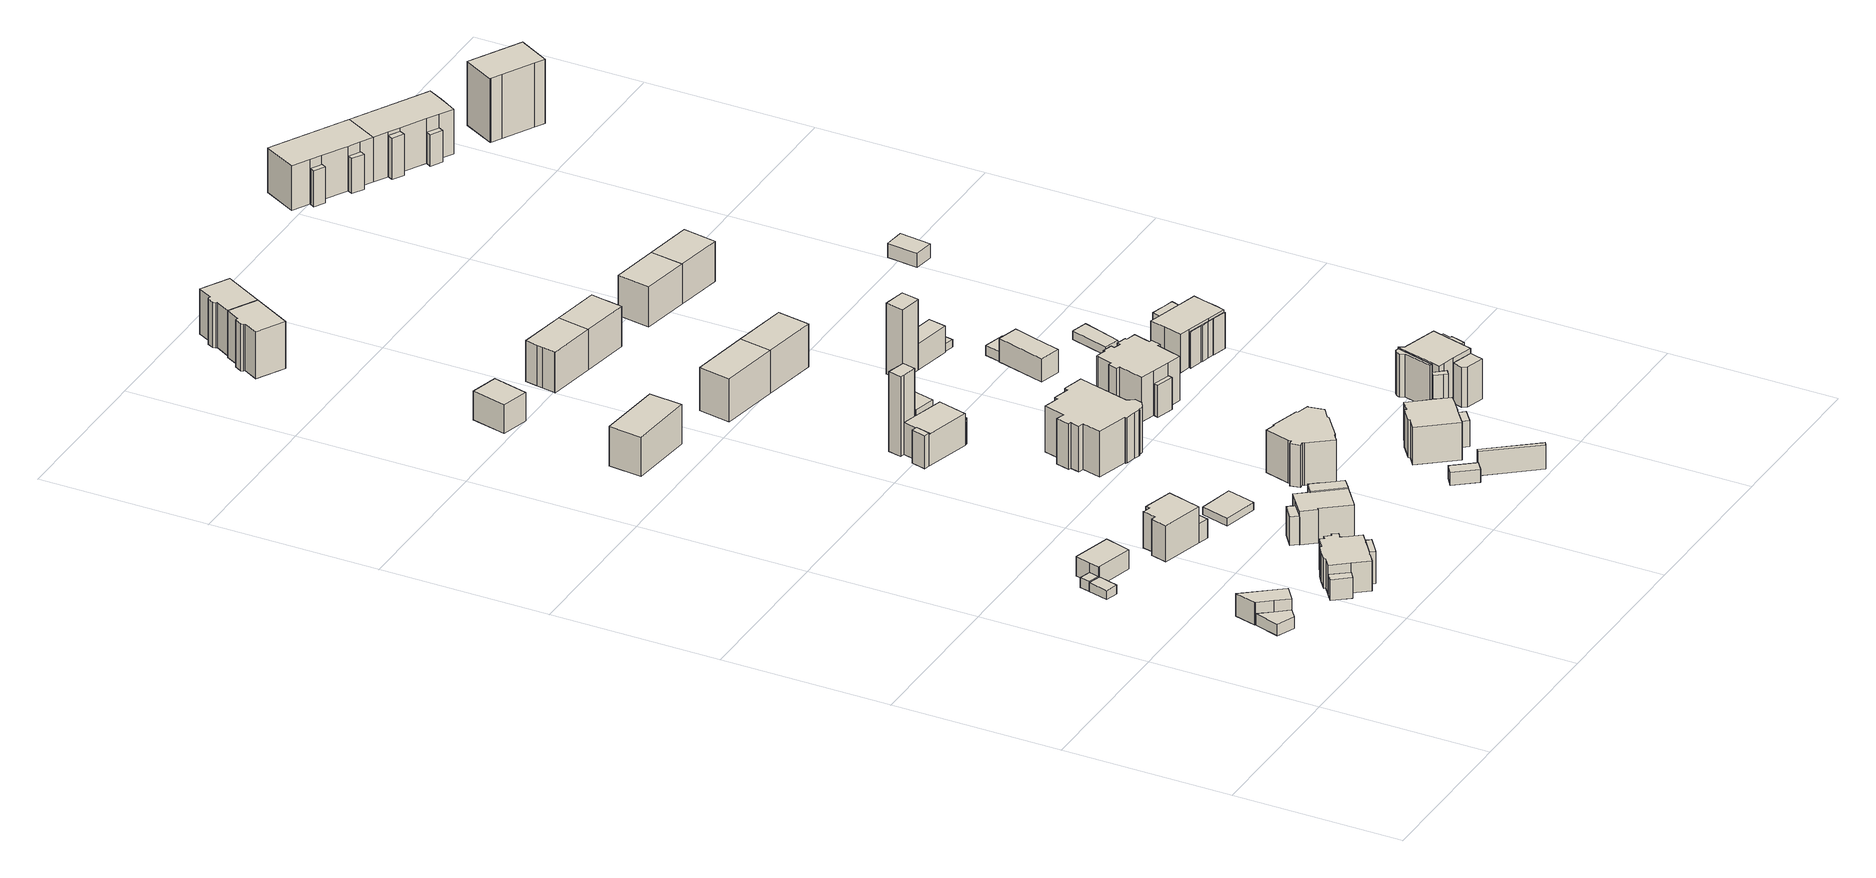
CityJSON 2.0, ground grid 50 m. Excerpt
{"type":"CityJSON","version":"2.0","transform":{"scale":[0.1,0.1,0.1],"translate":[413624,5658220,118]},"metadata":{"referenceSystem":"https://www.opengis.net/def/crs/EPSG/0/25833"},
"CityObjects":{
"building1":{"type":"Building","attributes":{"Dachtyp_tdc":"tdcPolyFlatRoof","Gemeindeschluessel":14612000,"Dachneigung":4.18,"QualitaetDacherkennung":54,"Geometrietyp2DReferenz":"3000","measuredHeight":3.75,"function":"31001_9998","roofType":"2100"},"geometry":[{"type":"Solid","lod":"1","boundaries":[[[[0,1,2,3,4]],[[5,6,7,8,9]],[[4,6,5,0]],[[3,7,6,4]],[[2,8,7,3]],[[1,9,8,2]],[[0,5,9,1]]]]}]},
"building2":{"type":"Building","attributes":{"Dachtyp_tdc":"tdcGableRoof","Gemeindeschluessel":14612000,"Dachneigung":54.83,"QualitaetDacherkennung":3,"Geometrietyp2DReferenz":"3000","measuredHeight":10.52,"function":"31001_9998","roofType":"3100"},"geometry":[{"type":"Solid","lod":"1","boundaries":[[[[10,11,12,13,14,15,16,17]],[[18,19,20,21,22,23,24,25]],[[17,19,18,10]],[[16,20,19,17]],[[15,21,20,16]],[[14,22,21,15]],[[13,23,22,14]],[[12,24,23,13]],[[11,25,24,12]],[[10,18,25,11]]]]}]},
"building3":{"type":"Building","attributes":{"Gemeindeschluessel":14612000,"Geometrietyp2DReferenz":"3000","function":"31001_9998","roofType":"9999"},"children":["building3-1","building3-2","building3-3"]},
"building3-1":{"type":"BuildingPart","attributes":{"Dachtyp_tdc":"tdcGableRoof","Dachneigung":48.96,"QualitaetDacherkennung":76,"Geometrietyp2DReferenz":"3000","measuredHeight":8.16,"roofType":"3100"},"parents":["building3"],"geometry":[{"type":"Solid","lod":"1","boundaries":[[[[26,27,28,29,30,31]],[[32,33,34,35,36,37]],[[31,33,32,26]],[[30,34,33,31]],[[29,35,34,30]],[[28,36,35,29]],[[27,37,36,28]],[[26,32,37,27]]]]}]},
"building3-2":{"type":"BuildingPart","attributes":{"Dachtyp_tdc":"tdcPolyFlatRoof","Dachneigung":3.1,"QualitaetDacherkennung":68,"Geometrietyp2DReferenz":"3000","measuredHeight":2.87,"roofType":"2100"},"parents":["building3"],"geometry":[{"type":"Solid","lod":"1","boundaries":[[[[38,39,40,41]],[[34,42,43,44]],[[41,42,34,38]],[[40,43,42,41]],[[39,44,43,40]],[[38,34,44,39]]]]}]},
"building3-3":{"type":"BuildingPart","attributes":{"Dachtyp_tdc":"tdcPolyFlatRoof","Dachneigung":3.33,"QualitaetDacherkennung":67,"Geometrietyp2DReferenz":"3000","measuredHeight":3.05,"roofType":"2100"},"parents":["building3"],"geometry":[{"type":"Solid","lod":"1","boundaries":[[[[45,46,47,48]],[[44,49,36,35]],[[48,49,44,45]],[[47,36,49,48]],[[46,35,36,47]],[[45,44,35,46]]]]}]},
"building4":{"type":"Building","attributes":{"Gemeindeschluessel":14612000,"Geometrietyp2DReferenz":"3000","function":"31001_9998","roofType":"9999"},"children":["building4-1","building4-2","building4-3"]},
"building4-1":{"type":"BuildingPart","attributes":{"Dachtyp_tdc":"tdcGableRoof","Dachneigung":17.4,"QualitaetDacherkennung":70,"Geometrietyp2DReferenz":"3000","measuredHeight":10.38,"roofType":"3100"},"parents":["building4"],"geometry":[{"type":"Solid","lod":"1","boundaries":[[[[50,51,52,53]],[[54,55,56,57]],[[53,55,54,50]],[[52,56,55,53]],[[51,57,56,52]],[[50,54,57,51]]]]}]},
"building4-2":{"type":"BuildingPart","attributes":{"Dachtyp_tdc":"tdcPolyFlatRoof","Dachneigung":16.44,"QualitaetDacherkennung":59,"Geometrietyp2DReferenz":"3000","measuredHeight":6.77,"roofType":"2100"},"parents":["building4"],"geometry":[{"type":"Solid","lod":"1","boundaries":[[[[58,59,60,61]],[[62,63,64,65]],[[61,63,62,58]],[[60,64,63,61]],[[59,65,64,60]],[[58,62,65,59]]]]}]},
"building4-3":{"type":"BuildingPart","attributes":{"Dachtyp_tdc":"tdcGableRoof","Dachneigung":15.21,"QualitaetDacherkennung":66,"Geometrietyp2DReferenz":"3000","measuredHeight":10.28,"roofType":"3100"},"parents":["building4"],"geometry":[{"type":"Solid","lod":"1","boundaries":[[[[66,67,68,69,70,71,72,73,74,75,76,77,78,79,80,81,82,83,84,85]],[[86,87,88,89,90,91,92,93,94,54,95,57,96,62,65,97,98,99,100,101]],[[85,87,86,66]],[[84,88,87,85]],[[83,89,88,84]],[[82,90,89,83]],[[81,91,90,82]],[[80,92,91,81]],[[79,93,92,80]],[[78,94,93,79]],[[77,54,94,78]],[[76,95,54,77]],[[75,57,95,76]],[[74,96,57,75]],[[73,62,96,74]],[[72,65,62,73]],[[71,97,65,72]],[[70,98,97,71]],[[69,99,98,70]],[[68,100,99,69]],[[67,101,100,68]],[[66,86,101,67]]]]}]},
"building5":{"type":"Building","attributes":{"Dachtyp_tdc":"tdcFreeFormRoof","Gemeindeschluessel":14612000,"Dachneigung":45.5,"QualitaetDacherkennung":25,"Geometrietyp2DReferenz":"3000","measuredHeight":13.4,"function":"31001_9998","roofType":"5000"},"geometry":[{"type":"Solid","lod":"1","boundaries":[[[[102,103,104,105,106,107,108,109,110,111,112]],[[113,114,115,116,117,118,119,120,121,122,123]],[[112,114,113,102]],[[111,115,114,112]],[[110,116,115,111]],[[109,117,116,110]],[[108,118,117,109]],[[107,119,118,108]],[[106,120,119,107]],[[105,121,120,106]],[[104,122,121,105]],[[103,123,122,104]],[[102,113,123,103]]]]}]},
"building6":{"type":"Building","attributes":{"Dachtyp_tdc":"tdcPolyFlatRoof","Gemeindeschluessel":14612000,"Dachneigung":0,"QualitaetDacherkennung":57,"Geometrietyp2DReferenz":"3000","measuredHeight":5.85,"function":"31001_9998","roofType":"1000"},"geometry":[{"type":"Solid","lod":"1","boundaries":[[[[124,125,126,127]],[[123,122,128,129]],[[127,122,123,124]],[[126,128,122,127]],[[125,129,128,126]],[[124,123,129,125]]]]}]},
"building7":{"type":"Building","attributes":{"Dachtyp_tdc":"tdcHipRoof","Gemeindeschluessel":14612000,"Dachneigung":39.02,"QualitaetDacherkennung":44,"Geometrietyp2DReferenz":"3000","measuredHeight":14.4,"function":"31001_9998","roofType":"3200"},"geometry":[{"type":"Solid","lod":"1","boundaries":[[[[130,131,132,133]],[[134,135,136,137]],[[133,135,134,130]],[[132,136,135,133]],[[131,137,136,132]],[[130,134,137,131]]]]}]},
"building8":{"type":"Building","attributes":{"Gemeindeschluessel":14612000,"Geometrietyp2DReferenz":"3000","function":"31001_9998","roofType":"9999"},"children":["building8-1","building8-2","building8-3"]},
"building8-1":{"type":"BuildingPart","attributes":{"Dachtyp_tdc":"tdcPolyFlatRoof","Dachneigung":0,"QualitaetDacherkennung":28,"Geometrietyp2DReferenz":"3000","measuredHeight":8.6,"roofType":"1000"},"parents":["building8"],"geometry":[{"type":"Solid","lod":"1","boundaries":[[[[138,139,140,141,142,143]],[[144,145,146,147,148,149]],[[143,145,144,138]],[[142,146,145,143]],[[141,147,146,142]],[[140,148,147,141]],[[139,149,148,140]],[[138,144,149,139]]]]}]},
"building8-2":{"type":"BuildingPart","attributes":{"Dachtyp_tdc":"tdcCutGableRoof","Dachneigung":0.134,"QualitaetDacherkennung":45,"Geometrietyp2DReferenz":"3000","measuredHeight":11.47,"roofType":"9999"},"parents":["building8"],"geometry":[{"type":"Solid","lod":"1","boundaries":[[[[150,151,152,153,154,155,156]],[[157,158,159,160,161,162,163]],[[156,158,157,150]],[[155,159,158,156]],[[154,160,159,155]],[[153,161,160,154]],[[152,162,161,153]],[[151,163,162,152]],[[150,157,163,151]]]]}]},
"building8-3":{"type":"BuildingPart","attributes":{"Dachtyp_tdc":"tdcCutTentRoof","Dachneigung":0.351,"QualitaetDacherkennung":56,"Geometrietyp2DReferenz":"3000","measuredHeight":11.47,"roofType":"9999"},"parents":["building8"],"geometry":[{"type":"Solid","lod":"1","boundaries":[[[[164,165,166,167,168,169,170,171,172]],[[163,162,173,174,175,147,148,146,176]],[[172,162,163,164]],[[171,173,162,172]],[[170,174,173,171]],[[169,175,174,170]],[[168,147,175,169]],[[167,148,147,168]],[[166,146,148,167]],[[165,176,146,166]],[[164,163,176,165]]]]}]},
"building9":{"type":"Building","attributes":{"Dachtyp_tdc":"tdcPolyFlatRoof","Gemeindeschluessel":14612000,"Dachneigung":0,"QualitaetDacherkennung":24,"Geometrietyp2DReferenz":"3000","measuredHeight":2.25,"function":"31001_9998","roofType":"1000"},"geometry":[{"type":"Solid","lod":"1","boundaries":[[[[177,178,179,180]],[[181,182,183,184]],[[180,182,181,177]],[[179,183,182,180]],[[178,184,183,179]],[[177,181,184,178]]]]}]},
"building10":{"type":"Building","attributes":{"Dachtyp_tdc":"tdcPolyFlatRoof","Gemeindeschluessel":14612000,"Dachneigung":0,"QualitaetDacherkennung":78,"Geometrietyp2DReferenz":"3000","measuredHeight":8.71,"function":"31001_9998","roofType":"1000"},"geometry":[{"type":"Solid","lod":"1","boundaries":[[[[185,186,187,188]],[[189,190,191,192]],[[188,190,189,185]],[[187,191,190,188]],[[186,192,191,187]],[[185,189,192,186]]]]}]},
"building11":{"type":"Building","attributes":{"Dachtyp_tdc":"tdcHipAndGableRoof","Gemeindeschluessel":14612000,"Dachneigung":44.32,"QualitaetDacherkennung":70,"Geometrietyp2DReferenz":"3000","measuredHeight":17.06,"function":"31001_9998","roofType":"5000"},"geometry":[{"type":"Solid","lod":"1","boundaries":[[[[193,194,195,196,197,198,199,200,201,202,203]],[[204,205,206,207,208,209,210,211,212,213,214]],[[203,205,204,193]],[[202,206,205,203]],[[201,207,206,202]],[[200,208,207,201]],[[199,209,208,200]],[[198,210,209,199]],[[197,211,210,198]],[[196,212,211,197]],[[195,213,212,196]],[[194,214,213,195]],[[193,204,214,194]]]]}]},
"building12":{"type":"Building","attributes":{"Gemeindeschluessel":14612000,"Geometrietyp2DReferenz":"3000","function":"31001_9998","roofType":"9999"},"children":["building12-1","building12-2","building12-3","building12-4"]},
"building12-1":{"type":"BuildingPart","attributes":{"Dachtyp_tdc":"tdcHipRoof","Dachneigung":45.83,"QualitaetDacherkennung":61,"Geometrietyp2DReferenz":"3000","measuredHeight":12.05,"roofType":"3200"},"parents":["building12"],"geometry":[{"type":"Solid","lod":"1","boundaries":[[[[215,216,217,218,219,220,221,222]],[[223,224,225,226,227,228,229,230]],[[222,224,223,215]],[[221,225,224,222]],[[220,226,225,221]],[[219,227,226,220]],[[218,228,227,219]],[[217,229,228,218]],[[216,230,229,217]],[[215,223,230,216]]]]}]},
"building12-2":{"type":"BuildingPart","attributes":{"Dachtyp_tdc":"tdcPolyFlatRoof","Dachneigung":39.44,"QualitaetDacherkennung":42,"Geometrietyp2DReferenz":"3000","measuredHeight":7.96,"roofType":"2100"},"parents":["building12"],"geometry":[{"type":"Solid","lod":"1","boundaries":[[[[231,232,233,234,235,236]],[[237,224,223,238,239,240]],[[236,224,237,231]],[[235,223,224,236]],[[234,238,223,235]],[[233,239,238,234]],[[232,240,239,233]],[[231,237,240,232]]]]}]},
"building12-3":{"type":"BuildingPart","attributes":{"Dachtyp_tdc":"tdcFreeFormRoof","Dachneigung":45.87,"QualitaetDacherkennung":6,"Geometrietyp2DReferenz":"3000","measuredHeight":25.32,"roofType":"5000"},"parents":["building12"],"geometry":[{"type":"Solid","lod":"1","boundaries":[[[[241,242,243,244,245]],[[246,247,248,229,228]],[[245,247,246,241]],[[244,248,247,245]],[[243,229,248,244]],[[242,228,229,243]],[[241,246,228,242]]]]}]},
"building12-4":{"type":"BuildingPart","attributes":{"Dachtyp_tdc":"tdcFreeFormRoof","Dachneigung":68.17,"QualitaetDacherkennung":4,"Geometrietyp2DReferenz":"3000","measuredHeight":11.25,"roofType":"5000"},"parents":["building12"],"geometry":[{"type":"Solid","lod":"1","boundaries":[[[[249,250,251,252]],[[253,254,227,226]],[[252,254,253,249]],[[251,227,254,252]],[[250,226,227,251]],[[249,253,226,250]]]]}]},
"building13":{"type":"Building","attributes":{"Dachtyp_tdc":"tdcHipAndGableRoof","Gemeindeschluessel":14612000,"Dachneigung":44.14,"QualitaetDacherkennung":72,"Geometrietyp2DReferenz":"3000","measuredHeight":16.58,"function":"31001_9998","roofType":"5000"},"geometry":[{"type":"Solid","lod":"1","boundaries":[[[[200,255,198,256,257,258,259,260,261,262,263]],[[264,265,266,267,268,269,270,271,272,273,274]],[[263,265,264,200]],[[262,266,265,263]],[[261,267,266,262]],[[260,268,267,261]],[[259,269,268,260]],[[258,270,269,259]],[[257,271,270,258]],[[256,272,271,257]],[[198,273,272,256]],[[255,274,273,198]],[[200,264,274,255]]]]}]},
"building14":{"type":"Building","attributes":{"Dachtyp_tdc":"tdcFreeFormRoof","Gemeindeschluessel":14612000,"Dachneigung":0.275,"QualitaetDacherkennung":43,"Geometrietyp2DReferenz":"3000","measuredHeight":16.75,"function":"31001_9998","roofType":"5000"},"geometry":[{"type":"Solid","lod":"1","boundaries":[[[[275,276,277,278,279,280,281,282,283,284,285,286,287,288,289,290,291,292,293,294,295,296,297,298,299,300]],[[301,302,303,304,305,306,307,308,309,310,311,312,313,314,315,316,317,318,319,320,321,322,323,324,325,326]],[[300,302,301,275]],[[299,303,302,300]],[[298,304,303,299]],[[297,305,304,298]],[[296,306,305,297]],[[295,307,306,296]],[[294,308,307,295]],[[293,309,308,294]],[[292,310,309,293]],[[291,311,310,292]],[[290,312,311,291]],[[289,313,312,290]],[[288,314,313,289]],[[287,315,314,288]],[[286,316,315,287]],[[285,317,316,286]],[[284,318,317,285]],[[283,319,318,284]],[[282,320,319,283]],[[281,321,320,282]],[[280,322,321,281]],[[279,323,322,280]],[[278,324,323,279]],[[277,325,324,278]],[[276,326,325,277]],[[275,301,326,276]]]]}]},
"building15":{"type":"Building","attributes":{"Dachtyp_tdc":"tdcHipAndGableRoof","Gemeindeschluessel":14612000,"Dachneigung":43.53,"QualitaetDacherkennung":54,"Geometrietyp2DReferenz":"3000","measuredHeight":15.36,"function":"31001_9998","roofType":"5000"},"geometry":[{"type":"Solid","lod":"1","boundaries":[[[[327,328,329,330]],[[331,332,333,334]],[[330,332,331,327]],[[329,333,332,330]],[[328,334,333,329]],[[327,331,334,328]]]]}]},
"building16":{"type":"Building","attributes":{"Dachtyp_tdc":"tdcHipAndGableRoof","Gemeindeschluessel":14612000,"Dachneigung":43.31,"QualitaetDacherkennung":50,"Geometrietyp2DReferenz":"3000","measuredHeight":14.61,"function":"31001_9998","roofType":"5000"},"geometry":[{"type":"Solid","lod":"1","boundaries":[[[[335,336,337,338,339,340,341,342]],[[343,344,345,346,347,348,349,350]],[[342,344,343,335]],[[341,345,344,342]],[[340,346,345,341]],[[339,347,346,340]],[[338,348,347,339]],[[337,349,348,338]],[[336,350,349,337]],[[335,343,350,336]]]]}]},
"building17":{"type":"Building","attributes":{"Dachtyp_tdc":"tdcFreeFormRoof","Gemeindeschluessel":14612000,"Dachneigung":22.73,"QualitaetDacherkennung":33,"Geometrietyp2DReferenz":"3000","measuredHeight":14.19,"function":"31001_9998","roofType":"5000"},"geometry":[{"type":"Solid","lod":"1","boundaries":[[[[351,352,353,354,355,356,357,358,359,360,361,362,363,364,365,366,367,368,369]],[[370,371,372,373,374,375,376,377,378,379,380,381,382,383,384,385,386,387,388]],[[369,371,370,351]],[[368,372,371,369]],[[367,373,372,368]],[[366,374,373,367]],[[365,375,374,366]],[[364,376,375,365]],[[363,377,376,364]],[[362,378,377,363]],[[361,379,378,362]],[[360,380,379,361]],[[359,381,380,360]],[[358,382,381,359]],[[357,383,382,358]],[[356,384,383,357]],[[355,385,384,356]],[[354,386,385,355]],[[353,387,386,354]],[[352,388,387,353]],[[351,370,388,352]]]]}]},
"building18":{"type":"Building","attributes":{"Dachtyp_tdc":"tdcFreeFormRoof","Gemeindeschluessel":14612000,"Dachneigung":31.16,"QualitaetDacherkennung":16,"Geometrietyp2DReferenz":"3000","measuredHeight":4.41,"function":"31001_9998","roofType":"5000"},"geometry":[{"type":"Solid","lod":"1","boundaries":[[[[389,390,391,392]],[[393,394,395,396]],[[392,394,393,389]],[[391,395,394,392]],[[390,396,395,391]],[[389,393,396,390]]]]}]},
"building19":{"type":"Building","attributes":{"Dachtyp_tdc":"tdcHipAndGableRoof","Gemeindeschluessel":14612000,"Dachneigung":15.93,"QualitaetDacherkennung":39,"Geometrietyp2DReferenz":"3000","measuredHeight":4.2,"function":"31001_9998","roofType":"5000"},"geometry":[{"type":"Solid","lod":"1","boundaries":[[[[397,398,399,400]],[[401,402,403,404]],[[400,402,401,397]],[[399,403,402,400]],[[398,404,403,399]],[[397,401,404,398]]]]}]},
"building20":{"type":"Building","attributes":{"Dachtyp_tdc":"tdcFreeFormRoof","Gemeindeschluessel":14612000,"Dachneigung":59.05,"QualitaetDacherkennung":16,"Geometrietyp2DReferenz":"3000","measuredHeight":7.85,"function":"31001_9998","roofType":"5000"},"geometry":[{"type":"Solid","lod":"1","boundaries":[[[[405,406,407,408]],[[409,410,411,412]],[[408,410,409,405]],[[407,411,410,408]],[[406,412,411,407]],[[405,409,412,406]]]]}]},
"building21":{"type":"Building","attributes":{"Dachtyp_tdc":"tdcHipAndGableRoof","Gemeindeschluessel":14612000,"Dachneigung":43.17,"QualitaetDacherkennung":51,"Geometrietyp2DReferenz":"3000","measuredHeight":14.46,"function":"31001_9998","roofType":"5000"},"geometry":[{"type":"Solid","lod":"1","boundaries":[[[[337,413,335,414,415,416,417]],[[418,419,420,421,422,423,424]],[[417,419,418,337]],[[416,420,419,417]],[[415,421,420,416]],[[414,422,421,415]],[[335,423,422,414]],[[413,424,423,335]],[[337,418,424,413]]]]}]},
"building22":{"type":"Building","attributes":{"Dachtyp_tdc":"tdcHipAndGableRoof","Gemeindeschluessel":14612000,"Dachneigung":43.52,"QualitaetDacherkennung":55,"Geometrietyp2DReferenz":"3000","measuredHeight":15.35,"function":"31001_9998","roofType":"5000"},"geometry":[{"type":"Solid","lod":"1","boundaries":[[[[328,327,425,426]],[[427,428,429,430]],[[426,428,427,328]],[[425,429,428,426]],[[327,430,429,425]],[[328,427,430,327]]]]}]},
"building23":{"type":"Building","attributes":{"Gemeindeschluessel":14612000,"Geometrietyp2DReferenz":"3000","function":"31001_9998","roofType":"9999"},"children":["building23-1","building23-2","building23-3"]},
"building23-1":{"type":"BuildingPart","attributes":{"Dachtyp_tdc":"tdcTentRoof","Dachneigung":23.31,"QualitaetDacherkennung":75,"Geometrietyp2DReferenz":"3000","measuredHeight":12.91,"roofType":"3500"},"parents":["building23"],"geometry":[{"type":"Solid","lod":"1","boundaries":[[[[431,432,433,434,435,436,437,438,439,440,441,442,443,444]],[[445,446,447,448,449,450,451,452,453,454,455,456,457,458]],[[444,446,445,431]],[[443,447,446,444]],[[442,448,447,443]],[[441,449,448,442]],[[440,450,449,441]],[[439,451,450,440]],[[438,452,451,439]],[[437,453,452,438]],[[436,454,453,437]],[[435,455,454,436]],[[434,456,455,435]],[[433,457,456,434]],[[432,458,457,433]],[[431,445,458,432]]]]}]},
"building23-2":{"type":"BuildingPart","attributes":{"Dachtyp_tdc":"tdcGableRoof","Dachneigung":40.78,"QualitaetDacherkennung":7,"Geometrietyp2DReferenz":"3000","measuredHeight":19.83,"roofType":"3100"},"parents":["building23"],"geometry":[{"type":"Solid","lod":"1","boundaries":[[[[459,460,461,462,463,464,465]],[[466,449,467,468,469,470,450]],[[465,449,466,459]],[[464,467,449,465]],[[463,468,467,464]],[[462,469,468,463]],[[461,470,469,462]],[[460,450,470,461]],[[459,466,450,460]]]]}]},
"building23-3":{"type":"BuildingPart","attributes":{"Dachtyp_tdc":"tdcGableRoof","Dachneigung":68.8,"QualitaetDacherkennung":4,"Geometrietyp2DReferenz":"3000","measuredHeight":10.35,"roofType":"3100"},"parents":["building23"],"geometry":[{"type":"Solid","lod":"1","boundaries":[[[[471,472,473,474]],[[475,476,453,452]],[[474,475,452,471]],[[473,476,475,474]],[[472,453,476,473]],[[471,452,453,472]]]]}]},
"building24":{"type":"Building","attributes":{"Gemeindeschluessel":14612000,"Geometrietyp2DReferenz":"3000","function":"31001_9998","roofType":"9999"},"children":["building24-1","building24-2"]},
"building24-1":{"type":"BuildingPart","attributes":{"Dachtyp_tdc":"tdcHipRoof","Dachneigung":16.14,"QualitaetDacherkennung":63,"Geometrietyp2DReferenz":"3000","measuredHeight":14.82,"roofType":"3200"},"parents":["building24"],"geometry":[{"type":"Solid","lod":"1","boundaries":[[[[477,478,479,480,481,482,483,484,485,486,487,488,489,490,491,492,493,494,495,496,497,498,499,500]],[[501,502,503,504,505,506,507,508,509,510,511,512,513,514,515,516,517,518,519,520,521,522,523,524]],[[500,502,501,477]],[[499,503,502,500]],[[498,504,503,499]],[[497,505,504,498]],[[496,506,505,497]],[[495,507,506,496]],[[494,508,507,495]],[[493,509,508,494]],[[492,510,509,493]],[[491,511,510,492]],[[490,512,511,491]],[[489,513,512,490]],[[488,514,513,489]],[[487,515,514,488]],[[486,516,515,487]],[[485,517,516,486]],[[484,518,517,485]],[[483,519,518,484]],[[482,520,519,483]],[[481,521,520,482]],[[480,522,521,481]],[[479,523,522,480]],[[478,524,523,479]],[[477,501,524,478]]]]}]},
"building24-2":{"type":"BuildingPart","attributes":{"Dachtyp_tdc":"tdcPolyFlatRoof","Dachneigung":0,"QualitaetDacherkennung":41,"Geometrietyp2DReferenz":"3000","measuredHeight":9.67,"roofType":"1000"},"parents":["building24"],"geometry":[{"type":"Solid","lod":"1","boundaries":[[[[525,526,527,528]],[[529,505,504,530]],[[528,505,529,525]],[[527,504,505,528]],[[526,530,504,527]],[[525,529,530,526]]]]}]},
"building25":{"type":"Building","attributes":{"Dachtyp_tdc":"tdcFreeFormRoof","Gemeindeschluessel":14612000,"Dachneigung":48.49,"QualitaetDacherkennung":3,"Geometrietyp2DReferenz":"3000","measuredHeight":23.08,"function":"31001_9998","roofType":"5000"},"geometry":[{"type":"Solid","lod":"1","boundaries":[[[[531,532,533,534]],[[535,536,537,538]],[[534,536,535,531]],[[533,537,536,534]],[[532,538,537,533]],[[531,535,538,532]]]]}]},
"building26":{"type":"Building","attributes":{"Gemeindeschluessel":14612000,"Geometrietyp2DReferenz":"3000","function":"31001_9998","roofType":"9999"},"children":["building26-1","building26-2"]},
"building26-1":{"type":"BuildingPart","attributes":{"Dachtyp_tdc":"tdcPolyFlatRoof","Dachneigung":6.92,"QualitaetDacherkennung":60,"Geometrietyp2DReferenz":"3000","measuredHeight":3.37,"roofType":"2100"},"parents":["building26"],"geometry":[{"type":"Solid","lod":"1","boundaries":[[[[539,540,541,542]],[[543,544,545,546]],[[542,544,543,539]],[[541,545,544,542]],[[540,546,545,541]],[[539,543,546,540]]]]}]},
"building26-2":{"type":"BuildingPart","attributes":{"Dachtyp_tdc":"tdcHipRoof","Dachneigung":21.42,"QualitaetDacherkennung":70,"Geometrietyp2DReferenz":"3000","measuredHeight":7.73,"roofType":"3200"},"parents":["building26"],"geometry":[{"type":"Solid","lod":"1","boundaries":[[[[547,548,549,550,551,552]],[[544,553,554,555,556,545]],[[551,553,544,552]],[[550,554,553,551]],[[549,555,554,550]],[[548,556,555,549]],[[547,545,556,548]],[[552,544,545,547]]]]}]},
"building27":{"type":"Building","attributes":{"Dachtyp_tdc":"tdcGableRoof","Gemeindeschluessel":14612000,"Dachneigung":62.85,"QualitaetDacherkennung":2,"Geometrietyp2DReferenz":"3000","measuredHeight":12.38,"function":"31001_9998","roofType":"3100"},"geometry":[{"type":"Solid","lod":"1","boundaries":[[[[557,558,559,560]],[[561,538,537,562]],[[560,538,561,557]],[[559,537,538,560]],[[558,562,537,559]],[[557,561,562,558]]]]}]},
"building28":{"type":"Building","attributes":{"Dachtyp_tdc":"tdcPolyFlatRoof","Gemeindeschluessel":14612000,"Dachneigung":6.77,"QualitaetDacherkennung":70,"Geometrietyp2DReferenz":"3000","measuredHeight":3.36,"function":"31001_9998","roofType":"2100"},"geometry":[{"type":"Solid","lod":"1","boundaries":[[[[563,564,565,566]],[[567,568,569,570]],[[566,568,567,563]],[[565,569,568,566]],[[564,570,569,565]],[[563,567,570,564]]]]}]},
"building29":{"type":"Building","attributes":{"Gemeindeschluessel":14612000,"Dachtyp_tdc":"tdcHipAndGableRoof","Dachneigung":43.12,"QualitaetDacherkennung":47,"Geometrietyp2DReferenz":"3000","measuredHeight":14.53,"function":"31001_9998","roofType":"5000"},"geometry":[{"type":"Solid","lod":"1","boundaries":[[[[571,572,573,574]],[[575,576,577,578]],[[574,576,575,571]],[[573,577,576,574]],[[572,578,577,573]],[[571,575,578,572]]]]}]},
"building30":{"type":"Building","attributes":{"Dachtyp_tdc":"tdcPolyFlatRoof","Gemeindeschluessel":14612000,"Dachneigung":3.75,"QualitaetDacherkennung":59,"Geometrietyp2DReferenz":"3000","measuredHeight":2.47,"function":"31001_9998","roofType":"2100"},"geometry":[{"type":"Solid","lod":"1","boundaries":[[[[579,580,581,582]],[[583,584,585,586]],[[582,584,583,579]],[[581,585,584,582]],[[580,586,585,581]],[[579,583,586,580]]]]}]},
"building31":{"type":"Building","attributes":{"Gemeindeschluessel":14612000,"Geometrietyp2DReferenz":"3000","function":"31001_9998","roofType":"9999"},"children":["building31-1","building31-2","building31-3","building31-4"]},
"building31-1":{"type":"BuildingPart","attributes":{"Dachtyp_tdc":"tdcPolyFlatRoof","Dachneigung":10.13,"QualitaetDacherkennung":31,"Geometrietyp2DReferenz":"3000","measuredHeight":13.37,"roofType":"2100"},"parents":["building31"],"geometry":[{"type":"Solid","lod":"1","boundaries":[[[[587,588,589,590,591,592,593]],[[594,595,596,597,598,599,600]],[[593,595,594,587]],[[592,596,595,593]],[[591,597,596,592]],[[590,598,597,591]],[[589,599,598,590]],[[588,600,599,589]],[[587,594,600,588]]]]}]},
"building31-2":{"type":"BuildingPart","attributes":{"Dachtyp_tdc":"tdcPolyFlatRoof","Dachneigung":0,"QualitaetDacherkennung":43,"Geometrietyp2DReferenz":"3000","measuredHeight":12.21,"roofType":"1000"},"parents":["building31"],"geometry":[{"type":"Solid","lod":"1","boundaries":[[[[601,602,603,604,605,606]],[[607,608,609,610,611,612]],[[606,608,607,601]],[[605,609,608,606]],[[604,610,609,605]],[[603,611,610,604]],[[602,612,611,603]],[[601,607,612,602]]]]}]},
"building31-3":{"type":"BuildingPart","attributes":{"Dachtyp_tdc":"tdcGableRoof","Dachneigung":14.64,"QualitaetDacherkennung":65,"Geometrietyp2DReferenz":"3000","measuredHeight":13.79,"roofType":"3100"},"parents":["building31"],"geometry":[{"type":"Solid","lod":"1","boundaries":[[[[613,614,615,616,617,618,619,620,621]],[[622,623,624,625,626,608,627,628,629]],[[621,623,622,613]],[[620,624,623,621]],[[619,625,624,620]],[[618,626,625,619]],[[617,608,626,618]],[[616,627,608,617]],[[615,628,627,616]],[[614,629,628,615]],[[613,622,629,614]]]]}]},
"building31-4":{"type":"BuildingPart","attributes":{"Dachtyp_tdc":"tdcHipRoof","Dachneigung":10.41,"QualitaetDacherkennung":53,"Geometrietyp2DReferenz":"3000","measuredHeight":14.39,"roofType":"3200"},"parents":["building31"],"geometry":[{"type":"Solid","lod":"1","boundaries":[[[[630,631,632,633,634,635,636,637,638,639]],[[640,628,608,607,641,642,598,643,597,644]],[[639,628,640,630]],[[638,608,628,639]],[[637,607,608,638]],[[636,641,607,637]],[[635,642,641,636]],[[634,598,642,635]],[[633,643,598,634]],[[632,597,643,633]],[[631,644,597,632]],[[630,640,644,631]]]]}]},
"building32":{"type":"Building","attributes":{"Dachtyp_tdc":"tdcPolyFlatRoof","Gemeindeschluessel":14612000,"Dachneigung":0,"QualitaetDacherkennung":59,"Geometrietyp2DReferenz":"3000","measuredHeight":2.54,"function":"31001_9998","roofType":"1000"},"geometry":[{"type":"Solid","lod":"1","boundaries":[[[[645,646,647,648]],[[649,650,651,652]],[[648,650,649,645]],[[647,651,650,648]],[[646,652,651,647]],[[645,649,652,646]]]]}]},
"building33":{"type":"Building","attributes":{"Gemeindeschluessel":14612000,"Geometrietyp2DReferenz":"3000","function":"31001_9998","roofType":"9999"},"children":["building33-1","building33-2","building33-3","building33-4","building33-5"]},
"building33-1":{"type":"BuildingPart","attributes":{"Dachtyp_tdc":"tdcPolyFlatRoof","Dachneigung":45.87,"QualitaetDacherkennung":31,"Geometrietyp2DReferenz":"3000","measuredHeight":9.96,"roofType":"2100"},"parents":["building33"],"geometry":[{"type":"Solid","lod":"1","boundaries":[[[[653,654,655,656]],[[657,658,659,660]],[[655,658,657,656]],[[654,659,658,655]],[[653,660,659,654]],[[656,657,660,653]]]]}]},
"building33-2":{"type":"BuildingPart","attributes":{"Dachtyp_tdc":"tdcPolyFlatRoof","Dachneigung":26.24,"QualitaetDacherkennung":32,"Geometrietyp2DReferenz":"3000","measuredHeight":8.48,"roofType":"2100"},"parents":["building33"],"geometry":[{"type":"Solid","lod":"1","boundaries":[[[[661,662,663,664]],[[665,666,667,668]],[[664,666,665,661]],[[663,667,666,664]],[[662,668,667,663]],[[661,665,668,662]]]]}]},
"building33-3":{"type":"BuildingPart","attributes":{"Dachtyp_tdc":"tdcGableRoof","Dachneigung":12.68,"QualitaetDacherkennung":32,"Geometrietyp2DReferenz":"3000","measuredHeight":12.87,"roofType":"3100"},"parents":["building33"],"geometry":[{"type":"Solid","lod":"1","boundaries":[[[[669,670,671,672,673,674,675,676,677,678,679,680,681]],[[657,660,682,683,684,685,686,687,688,689,690,691,692]],[[680,660,657,681]],[[679,682,660,680]],[[678,683,682,679]],[[677,684,683,678]],[[676,685,684,677]],[[675,686,685,676]],[[674,687,686,675]],[[673,688,687,674]],[[672,689,688,673]],[[671,690,689,672]],[[670,691,690,671]],[[669,692,691,670]],[[681,657,692,669]]]]}]},
"building33-4":{"type":"BuildingPart","attributes":{"Dachtyp_tdc":"tdcGableRoof","Dachneigung":24.82,"QualitaetDacherkennung":11,"Geometrietyp2DReferenz":"3000","measuredHeight":12.6,"roofType":"3100"},"parents":["building33"],"geometry":[{"type":"Solid","lod":"1","boundaries":[[[[693,694,695,696,697,698,699,700,701,702]],[[703,684,704,682,705,706,707,708,709,710]],[[702,684,703,693]],[[701,704,684,702]],[[700,682,704,701]],[[699,705,682,700]],[[698,706,705,699]],[[697,707,706,698]],[[696,708,707,697]],[[695,709,708,696]],[[694,710,709,695]],[[693,703,710,694]]]]}]},
"building33-5":{"type":"BuildingPart","attributes":{"Dachtyp_tdc":"tdcPolyFlatRoof","Dachneigung":11.64,"QualitaetDacherkennung":34,"Geometrietyp2DReferenz":"3000","measuredHeight":11.82,"roofType":"2100"},"parents":["building33"],"geometry":[{"type":"Solid","lod":"1","boundaries":[[[[672,711,712,713,673]],[[689,688,714,665,668]],[[673,688,689,672]],[[713,714,688,673]],[[712,665,714,713]],[[711,668,665,712]],[[672,689,668,711]]]]}]},
"building34":{"type":"Building","attributes":{"Dachtyp_tdc":"tdcHipAndGableRoof","Gemeindeschluessel":14612000,"Dachneigung":43.3,"QualitaetDacherkennung":47,"Geometrietyp2DReferenz":"3000","measuredHeight":14.56,"function":"31001_9998","roofType":"5000"},"geometry":[{"type":"Solid","lod":"1","boundaries":[[[[572,571,715,716]],[[578,717,718,575]],[[716,717,578,572]],[[715,718,717,716]],[[571,575,718,715]],[[572,578,575,571]]]]}]},
"building35":{"type":"Building","attributes":{"Gemeindeschluessel":14612000,"Geometrietyp2DReferenz":"3000","function":"31001_9998","roofType":"9999"},"children":["building35-1","building35-2","building35-3"]},
"building35-1":{"type":"BuildingPart","attributes":{"Dachtyp_tdc":"tdcGableRoof","Dachneigung":39.68,"QualitaetDacherkennung":64,"Geometrietyp2DReferenz":"3000","measuredHeight":15.73,"roofType":"3100"},"parents":["building35"],"geometry":[{"type":"Solid","lod":"1","boundaries":[[[[719,720,721,722,723,724,725,726,727]],[[728,729,730,731,732,733,734,735,736]],[[727,729,728,719]],[[726,730,729,727]],[[725,731,730,726]],[[724,732,731,725]],[[723,733,732,724]],[[722,734,733,723]],[[721,735,734,722]],[[720,736,735,721]],[[719,728,736,720]]]]}]},
"building35-2":{"type":"BuildingPart","attributes":{"Dachtyp_tdc":"tdcFreeFormRoof","Dachneigung":53.43,"QualitaetDacherkennung":10,"Geometrietyp2DReferenz":"3000","measuredHeight":11.56,"roofType":"5000"},"parents":["building35"],"geometry":[{"type":"Solid","lod":"1","boundaries":[[[[737,738,739,740]],[[732,741,742,733]],[[740,741,732,737]],[[739,742,741,740]],[[738,733,742,739]],[[737,732,733,738]]]]}]},
"building35-3":{"type":"BuildingPart","attributes":{"Dachtyp_tdc":"tdcFreeFormRoof","Dachneigung":27.32,"QualitaetDacherkennung":17,"Geometrietyp2DReferenz":"3000","measuredHeight":10.91,"roofType":"5000"},"parents":["building35"],"geometry":[{"type":"Solid","lod":"1","boundaries":[[[[743,744,745,746]],[[730,747,748,731]],[[746,747,730,743]],[[745,748,747,746]],[[744,731,748,745]],[[743,730,731,744]]]]}]},
"building36":{"type":"Building","attributes":{"Dachtyp_tdc":"tdcGableRoof","Gemeindeschluessel":14612000,"Dachneigung":38.49,"QualitaetDacherkennung":7,"Geometrietyp2DReferenz":"3000","measuredHeight":7.57,"function":"31001_9998","roofType":"3100"},"geometry":[{"type":"Solid","lod":"1","boundaries":[[[[749,750,751,752]],[[753,754,755,756]],[[752,754,753,749]],[[751,755,754,752]],[[750,756,755,751]],[[749,753,756,750]]]]}]},
"building37":{"type":"Building","attributes":{"Gemeindeschluessel":14612000,"Geometrietyp2DReferenz":"3000","function":"31001_9998","roofType":"9999"},"children":["building37-1","building37-2","building37-3"]},
"building37-1":{"type":"BuildingPart","attributes":{"Dachtyp_tdc":"tdcFreeFormRoof","Dachneigung":68.46,"QualitaetDacherkennung":13,"Geometrietyp2DReferenz":"3000","measuredHeight":13.72,"roofType":"5000"},"parents":["building37"],"geometry":[{"type":"Solid","lod":"1","boundaries":[[[[757,758,759,760]],[[761,762,763,764]],[[760,762,761,757]],[[759,763,762,760]],[[758,764,763,759]],[[757,761,764,758]]]]}]},
"building37-2":{"type":"BuildingPart","attributes":{"Dachtyp_tdc":"tdcGableRoof","Dachneigung":39.79,"QualitaetDacherkennung":60,"Geometrietyp2DReferenz":"3000","measuredHeight":15.67,"roofType":"3100"},"parents":["building37"],"geometry":[{"type":"Solid","lod":"1","boundaries":[[[[765,766,767,768,719,769,727,770,771,772]],[[773,761,764,729,774,728,775,776,777,778]],[[772,773,778,765]],[[771,761,773,772]],[[770,764,761,771]],[[727,729,764,770]],[[769,774,729,727]],[[719,728,774,769]],[[768,775,728,719]],[[767,776,775,768]],[[766,777,776,767]],[[765,778,777,766]]]]}]},
"building37-3":{"type":"BuildingPart","attributes":{"Dachtyp_tdc":"tdcGableRoof","Dachneigung":61.83,"QualitaetDacherkennung":7,"Geometrietyp2DReferenz":"3000","measuredHeight":12.01,"roofType":"3100"},"parents":["building37"],"geometry":[{"type":"Solid","lod":"1","boundaries":[[[[779,780,781,782]],[[783,784,773,778]],[[782,783,778,779]],[[781,784,783,782]],[[780,773,784,781]],[[779,778,773,780]]]]}]},
"building38":{"type":"Building","attributes":{"Dachtyp_tdc":"tdcFreeFormRoof","Gemeindeschluessel":14612000,"Dachneigung":24.37,"QualitaetDacherkennung":24,"Geometrietyp2DReferenz":"3000","measuredHeight":20.78,"function":"31001_9998","roofType":"5000"},"geometry":[{"type":"Solid","lod":"1","boundaries":[[[[785,786,787,788,789,790,791]],[[792,793,794,795,796,797,798]],[[791,793,792,785]],[[790,794,793,791]],[[789,795,794,790]],[[788,796,795,789]],[[787,797,796,788]],[[786,798,797,787]],[[785,792,798,786]]]]}]}
},
"vertices":[
[271,261,43],[323,238,43],[353,260,43],[323,297,43],[293,335,43],[271,261,8],[293,335,8],[323,297,8],[353,260,8],[323,238,8],
[394,292,77],[395,293,77],[309,402,77],[308,400,77],[291,338,77],[293,335,77],[323,297,77],[353,260,77],[394,292,9],[353,260,9],[323,297,9],[293,335,9],[291,338,9],[308,400,9],[309,402,9],[395,293,9],
[365,809,101],[251,840,101],[239,794,101],[231,764,101],[234,763,101],[344,733,101],[365,809,42],[344,733,42],[234,763,42],[231,764,42],[239,794,42],[251,840,42],
[234,763,69],[196,774,69],[180,715,69],[218,705,69],[218,705,42],[180,715,42],[196,774,42],
[196,774,72],[231,764,72],[239,794,72],[204,804,72],[204,804,42],
[658,199,108],[610,163,108],[619,150,108],[667,187,108],[658,199,10],[667,187,10],[619,150,10],[610,163,10],
[548,186,73],[511,234,73],[489,218,73],[526,170,73],[548,186,10],[526,170,10],[489,218,10],[511,234,10],
[618,316,101],[587,293,101],[584,297,101],[561,280,101],[536,261,101],[539,256,101],[511,234,101],[548,186,101],[581,142,101],[610,163,101],[635,182,101],[658,199,101],[688,223,101],[666,252,101],[651,272,101],[666,283,101],[655,299,101],[649,294,101],[636,311,101],[627,304,101],[618,316,10],[627,304,10],[636,311,10],[649,294,10],[655,299,10],[666,283,10],[651,272,10],[666,252,10],[688,223,10],[635,182,10],[581,142,10],[539,256,10],[536,261,10],[561,280,10],[584,297,10],[587,293,10],
[445,677,135],[569,643,135],[584,697,135],[596,743,135],[508,767,135],[505,755,135],[485,760,135],[482,761,135],[472,722,135],[458,725,135],[457,722,135],[445,677,25],[457,722,25],[458,725,25],[472,722,25],[482,761,25],[485,760,25],[505,755,25],[508,767,25],[596,743,25],[584,697,25],[569,643,25],
[569,643,83],[601,634,83],[615,688,83],[584,697,83],[615,688,25],[601,634,25],
[87,2125,232],[77,2026,232],[272,2006,232],[281,2105,232],[87,2125,112],[281,2105,112],[272,2006,112],[77,2026,112],
[718,464,105],[675,431,105],[691,411,105],[688,409,105],[733,444,105],[725,455,105],[718,464,19],[725,455,19],[733,444,19],[688,409,19],[691,411,19],[675,431,19],
[818,452,123],[788,429,123],[851,350,123],[880,373,123],[865,392,123],[847,414,123],[834,432,123],[818,452,19],[834,432,19],[847,414,19],[865,392,19],[880,373,19],[851,350,19],[788,429,19],
[788,429,121],[760,465,121],[733,444,121],[691,411,121],[688,409,121],[719,370,121],[723,374,121],[783,297,121],[851,350,121],[783,297,19],[723,374,19],[719,370,19],[760,465,19],
[799,673,52],[695,696,52],[672,613,52],[777,589,52],[799,673,29],[777,589,29],[672,613,29],[695,696,29],
[240,2538,182],[158,2559,182],[132,2455,182],[214,2434,182],[240,2538,95],[214,2434,95],[132,2455,95],[158,2559,95],
[18,3169,294],[21,3162,294],[25,3160,294],[1,3117,294],[83,3071,294],[146,3184,294],[103,3208,294],[63,3230,294],[41,3189,294],[37,3191,294],[30,3190,294],[18,3169,151],[30,3190,151],[37,3191,151],[41,3189,151],[63,3230,151],[103,3208,151],[146,3184,151],[83,3071,151],[1,3117,151],[25,3160,151],[21,3162,151],
[677,1419,165],[689,1463,165],[594,1489,165],[553,1499,165],[541,1456,165],[530,1414,165],[666,1377,165],[666,1379,165],[677,1419,68],[666,1379,68],[666,1377,68],[530,1414,68],[541,1456,68],[553,1499,68],[594,1489,68],[689,1463,68],
[674,1377,141],[684,1382,141],[691,1407,141],[685,1417,141],[677,1419,141],[666,1379,141],[674,1377,68],[685,1417,68],[691,1407,68],[684,1382,68],
[539,1502,311],[553,1499,311],[594,1489,311],[604,1527,311],[549,1541,311],[539,1502,68],[549,1541,68],[604,1527,68],
[513,1418,169],[530,1414,169],[541,1456,169],[524,1460,169],[513,1418,68],[524,1460,68],
[102,3209,294],[210,3299,294],[128,3345,294],[105,3302,294],[100,3305,294],[92,3302,294],[82,3284,294],[84,3275,294],[88,3273,294],[63,3230,156],[88,3273,156],[84,3275,156],[82,3284,156],[92,3302,156],[100,3305,156],[105,3302,156],[128,3345,156],[210,3299,156],[146,3184,156],[102,3209,156],
[828,965,193],[847,960,193],[849,959,193],[850,962,193],[866,961,193],[884,971,193],[890,993,193],[877,1013,193],[909,1135,193],[918,1167,193],[857,1183,193],[853,1172,193],[816,1182,193],[804,1185,193],[802,1175,193],[753,1188,193],[736,1125,193],[712,1132,193],[702,1092,193],[710,1090,193],[703,1063,193],[719,1059,193],[704,1003,193],[798,977,193],[797,974,193],[801,972,193],[828,965,54],[801,972,54],[797,974,54],[798,977,54],[704,1003,54],[719,1059,54],[703,1063,54],[710,1090,54],[702,1092,54],[712,1132,54],[736,1125,54],[753,1188,54],[802,1175,54],[804,1185,54],[816,1182,54],[853,1172,54],[857,1183,54],[918,1167,54],[909,1135,54],[877,1013,54],[890,993,54],[884,971,54],[866,961,54],[850,962,54],[849,959,54],[847,960,54],
[642,1936,217],[658,2032,217],[482,2061,217],[466,1966,217],[642,1936,85],[466,1966,85],[482,2061,85],[658,2032,85],
[507,2400,226],[516,2450,226],[524,2496,226],[382,2520,226],[375,2482,226],[372,2465,226],[366,2427,226],[365,2425,226],[507,2400,102],[365,2425,102],[366,2427,102],[372,2465,102],[375,2482,102],[382,2520,102],[524,2496,102],[516,2450,102],
[948,528,157],[1000,461,157],[1021,478,157],[1023,475,157],[1093,530,157],[1091,533,157],[1123,557,157],[1115,602,157],[1117,604,157],[1078,614,157],[1079,618,157],[992,642,157],[991,638,157],[961,646,157],[940,571,157],[942,563,157],[929,561,157],[934,531,157],[947,533,157],[948,528,28],[947,533,28],[934,531,28],[929,561,28],[942,563,28],[940,571,28],[961,646,28],[991,638,28],[992,642,28],[1079,618,28],[1078,614,28],[1117,604,28],[1115,602,28],[1123,557,28],[1091,533,28],[1093,530,28],[1023,475,28],[1021,478,28],[1000,461,28],
[1131,193,61],[1180,130,61],[1208,151,61],[1159,214,61],[1131,193,22],[1159,214,22],[1208,151,22],[1180,130,22],
[782,1531,102],[804,1620,102],[738,1636,102],[717,1547,102],[782,1531,68],[717,1547,68],[738,1636,68],[804,1620,68],
[1208,151,95],[1318,10,95],[1327,16,95],[1217,158,95],[1208,151,21],[1217,158,21],[1327,16,21],[1318,10,21],
[516,2451,226],[650,2376,226],[657,2420,226],[660,2435,226],[666,2472,226],[524,2496,103],[666,2472,103],[660,2435,103],[657,2420,103],[650,2376,103],[507,2400,103],[516,2451,103],
[806,1908,217],[822,2004,217],[658,2032,86],[822,2004,86],[806,1908,86],[642,1936,86],
[1238,383,143],[1195,349,143],[1198,345,143],[1168,322,143],[1248,219,143],[1297,258,143],[1297,257,143],[1334,286,143],[1350,299,143],[1343,308,143],[1319,339,143],[1301,361,143],[1270,401,143],[1241,378,143],[1238,383,29],[1241,378,29],[1270,401,29],[1301,361,29],[1319,339,29],[1343,308,29],[1350,299,29],[1334,286,29],[1297,257,29],[1297,258,29],[1248,219,29],[1168,322,29],[1198,345,29],[1195,349,29],
[1335,318,216],[1343,308,216],[1356,318,216],[1348,328,216],[1343,334,216],[1331,349,216],[1319,339,216],[1335,318,29],[1331,349,29],[1343,334,29],[1348,328,29],[1356,318,29],
[1334,286,108],[1297,257,108],[1317,232,108],[1354,261,108],[1354,261,29],[1317,232,29],
[1154,1055,202],[1162,1084,202],[1153,1087,202],[1165,1130,202],[1167,1137,202],[1137,1145,202],[1138,1150,202],[1109,1158,202],[1106,1148,202],[1085,1154,202],[1088,1165,202],[1059,1173,202],[1058,1168,202],[1027,1177,202],[1026,1171,202],[1013,1127,202],[1003,1129,202],[995,1101,202],[1005,1098,202],[983,1022,202],[1027,1009,202],[1079,994,202],[1123,982,202],[1145,1058,202],[1154,1055,67],[1145,1058,67],[1123,982,67],[1079,994,67],[1027,1009,67],[983,1022,67],[1005,1098,67],[995,1101,67],[1003,1129,67],[1013,1127,67],[1026,1171,67],[1027,1177,67],[1058,1168,67],[1059,1173,67],[1088,1165,67],[1085,1154,67],[1106,1148,67],[1109,1158,67],[1138,1150,67],[1137,1145,67],[1167,1137,67],[1165,1130,67],[1153,1087,67],[1162,1084,67],
[1022,995,164],[1075,980,164],[1079,994,164],[1027,1009,164],[1022,995,67],[1075,980,67],
[886,1673,282],[951,1661,282],[961,1713,282],[896,1726,282],[886,1673,66],[896,1726,66],[961,1713,66],[951,1661,66],
[1128,1364,105],[1141,1409,105],[1122,1415,105],[1109,1369,105],[1128,1364,72],[1109,1369,72],[1122,1415,72],[1141,1409,72],
[1122,1415,143],[1138,1470,143],[1076,1487,143],[1035,1342,143],[1097,1325,143],[1109,1369,143],[1097,1325,72],[1035,1342,72],[1076,1487,72],[1138,1470,72],
[1063,1639,146],[1074,1691,146],[961,1713,146],[951,1661,146],[1063,1639,66],[1074,1691,66],
[1076,1487,103],[1138,1470,103],[1151,1516,103],[1088,1532,103],[1076,1487,73],[1088,1532,73],[1151,1516,73],[1138,1470,73],
[910,2331,227],[926,2430,227],[783,2454,227],[767,2356,227],[910,2331,105],[767,2356,105],[783,2454,105],[926,2430,105],
[1063,1639,91],[1092,1632,91],[1102,1685,91],[1074,1691,91],[1063,1639,68],[1074,1691,68],[1102,1685,68],[1092,1632,68],
[1447,505,167],[1454,491,167],[1431,405,167],[1437,403,167],[1469,518,167],[1458,520,167],[1450,514,167],[1447,505,35],[1450,514,35],[1458,520,35],[1469,518,35],[1437,403,35],[1431,405,35],[1454,491,35],
[1484,365,157],[1475,335,157],[1484,322,157],[1537,307,157],[1545,336,157],[1548,347,157],[1484,365,35],[1548,347,35],[1545,336,35],[1537,307,35],[1484,322,35],[1475,335,35],
[1586,426,164],[1593,450,164],[1577,455,164],[1565,408,164],[1548,347,164],[1559,387,164],[1579,381,164],[1585,402,164],[1591,424,164],[1586,426,35],[1591,424,35],[1585,402,35],[1579,381,35],[1559,387,35],[1565,408,35],[1577,455,35],[1593,450,35],
[1582,473,172],[1477,503,172],[1469,518,172],[1465,506,172],[1437,403,172],[1430,379,172],[1449,374,172],[1484,365,172],[1548,347,172],[1577,455,172],[1582,473,35],[1449,374,35],[1430,379,35],[1465,506,35],[1477,503,35],
[1215,1246,109],[1259,1233,109],[1295,1346,109],[1247,1359,109],[1215,1246,83],[1247,1359,83],[1295,1346,83],[1259,1233,83],
[1402,1018,168],[1422,1013,168],[1433,1056,168],[1413,1061,168],[1413,1061,79],[1433,1056,79],[1422,1013,79],[1402,1018,79],
[1336,1140,159],[1370,1131,159],[1375,1150,159],[1341,1159,159],[1336,1140,79],[1341,1159,79],[1375,1150,79],[1370,1131,79],
[1421,1092,195],[1380,1103,195],[1366,1107,195],[1363,1108,195],[1292,1127,195],[1259,1136,195],[1247,1090,195],[1232,1035,195],[1265,1027,195],[1339,1007,195],[1395,992,195],[1402,1018,195],[1413,1061,195],[1395,992,79],[1339,1007,79],[1265,1027,79],[1232,1035,79],[1247,1090,79],[1259,1136,79],[1292,1127,79],[1363,1108,79],[1366,1107,79],[1380,1103,79],[1421,1092,79],
[1264,1022,189],[1304,1012,189],[1308,1010,189],[1330,1005,189],[1349,1000,189],[1352,999,189],[1394,988,189],[1395,992,189],[1331,1009,189],[1265,1027,189],[1264,1022,79],[1331,1009,79],[1394,988,79],[1352,999,79],[1349,1000,79],[1330,1005,79],[1308,1010,79],[1304,1012,79],
[1370,1131,195],[1336,1140,195],[1298,1150,195],[1298,1150,79],
[1051,2307,227],[1068,2406,227],[1068,2406,105],[1051,2307,105],
[1009,3357,333],[784,3481,333],[730,3384,333],[782,3356,333],[782,3355,333],[813,3338,333],[886,3298,333],[920,3279,333],[956,3260,333],[1009,3357,197],[956,3260,197],[920,3279,197],[886,3298,197],[813,3338,197],[782,3355,197],[782,3356,197],[730,3384,197],[784,3481,197],
[813,3338,307],[782,3355,307],[773,3341,307],[805,3323,307],[805,3323,197],[773,3341,197],
[920,3279,304],[886,3298,304],[878,3283,304],[912,3264,304],[912,3264,197],[878,3283,197],
[1399,1979,124],[1388,1886,124],[1447,1878,124],[1458,1972,124],[1399,1979,81],[1458,1972,81],[1447,1878,81],[1388,1886,81],
[1030,3219,323],[997,3237,323],[989,3221,323],[1022,3203,323],[1030,3219,197],[1022,3203,197],[989,3221,197],[997,3237,197],
[1136,3160,333],[1178,3137,333],[1208,3190,333],[1232,3234,333],[985,3313,333],[997,3237,333],[1030,3219,333],[1103,3179,333],[1103,3179,197],[985,3313,197],[1232,3234,197],[1208,3190,197],[1178,3137,197],[1136,3160,197],
[1136,3160,293],[1103,3179,293],[1094,3163,293],[1128,3144,293],[1128,3144,197],[1094,3163,197],
[1279,3080,388],[1311,3063,388],[1400,3014,388],[1429,2998,388],[1480,3090,388],[1328,3174,388],[1277,3081,388],[1279,3080,193],[1277,3081,193],[1328,3174,193],[1480,3090,193],[1429,2998,193],[1400,3014,193],[1311,3063,193]
]}
